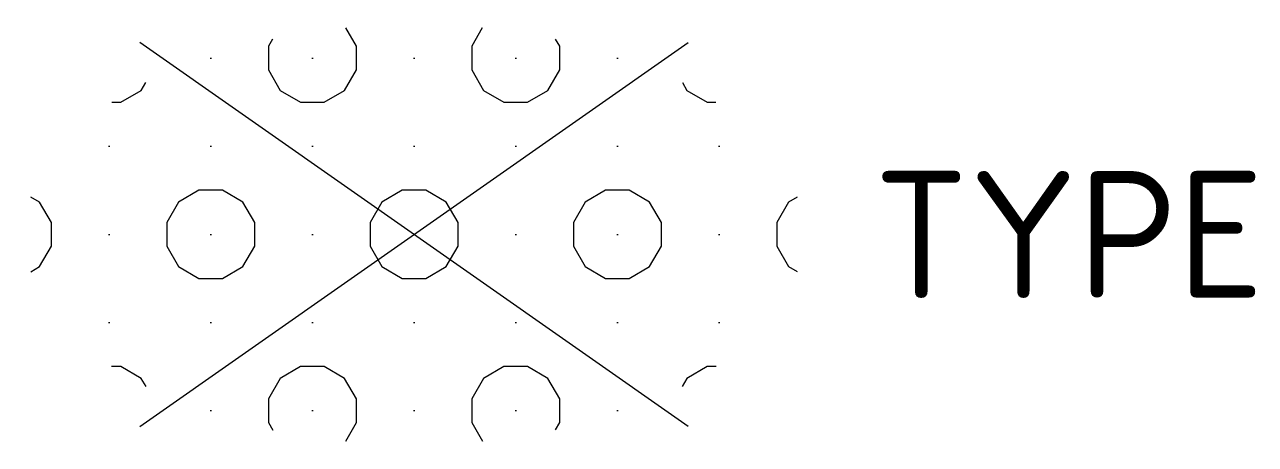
# Model space of a CAD drawing. Header units: metres. Extents: x -5.5 to 11.9, y -3 to 3.
import ezdxf
from ezdxf.enums import TextEntityAlignment as Align

# ---------------------------------------------------------------- set-up
doc = ezdxf.new("R2010")
doc.units = ezdxf.units.M
doc.layers.get('0').update_dxf_attribs({"lineweight": 25})
doc.styles.add('NLCS-ISO', font='NLCS-ISO.ttf')

msp = doc.modelspace()

# ---------------------------------------------------------------- hatches: boundary and pattern name
h = msp.add_hatch()
h.set_pattern_fill('AGR-BOMENGROND-SO', color=256, scale=0.5, pattern_type=2)
h.set_pattern_definition([(0, (0, 0), (0, 1.25), [0, -1.44338]), (0, (-0.1675, -0.625), (1.4434, 2.5), [0.33494, -2.5518]), (30, (0.1675, -0.625), (1.44338, 2.5), [0.33494, -4.66506]), (60, (0.4575, -0.4575), (-1.4434, 2.5), [0.33494, -2.5518]), (90, (0.625, -0.1675), (-1.44338, 2.5), [0.33494, -4.66506]), (120, (0.625, 0.1675), (-2.88675, -6e-07), [0.33494, -2.5518]), (150, (0.4575, 0.4575), (-2.88675, 6e-07), [0.33494, -4.66506]), (180, (0.1675, 0.625), (-1.4434, -2.5), [0.33494, -2.5518]), (210, (-0.1675, 0.625), (-1.44338, -2.5), [0.33494, -4.66506]), (240, (-0.4575, 0.4575), (1.4434, -2.5), [0.33494, -2.5518]), (270, (-0.625, 0.1675), (1.44338, -2.5), [0.33494, -4.66506]), (300, (-0.625, -0.1675), (2.88675, 6e-07), [0.33494, -2.5518]), (330, (-0.4575, -0.4575), (2.88675, -6e-07), [0.33494, -4.66506])])
edge = h.paths.add_edge_path()
edge.add_ellipse((0, 0), major_axis=(5.525, 0), ratio=0.538462, start_angle=0, end_angle=360)

# ---------------------------------------------------------------- linework, layer by layer
for p, q in [((-3.891, -2.724), (3.891, 2.724)), ((3.891, -2.724), (-3.891, 2.724))]:
    msp.add_line(p, q)

# ---------------------------------------------------------------- texts
at = {"style": 'NLCS-ISO'}
msp.add_attdef('TYPE', text='', height=1.8, dxfattribs=at).set_placement((6.525, 0), align=Align.MIDDLE_LEFT)

doc.saveas('drawing.dxf')
